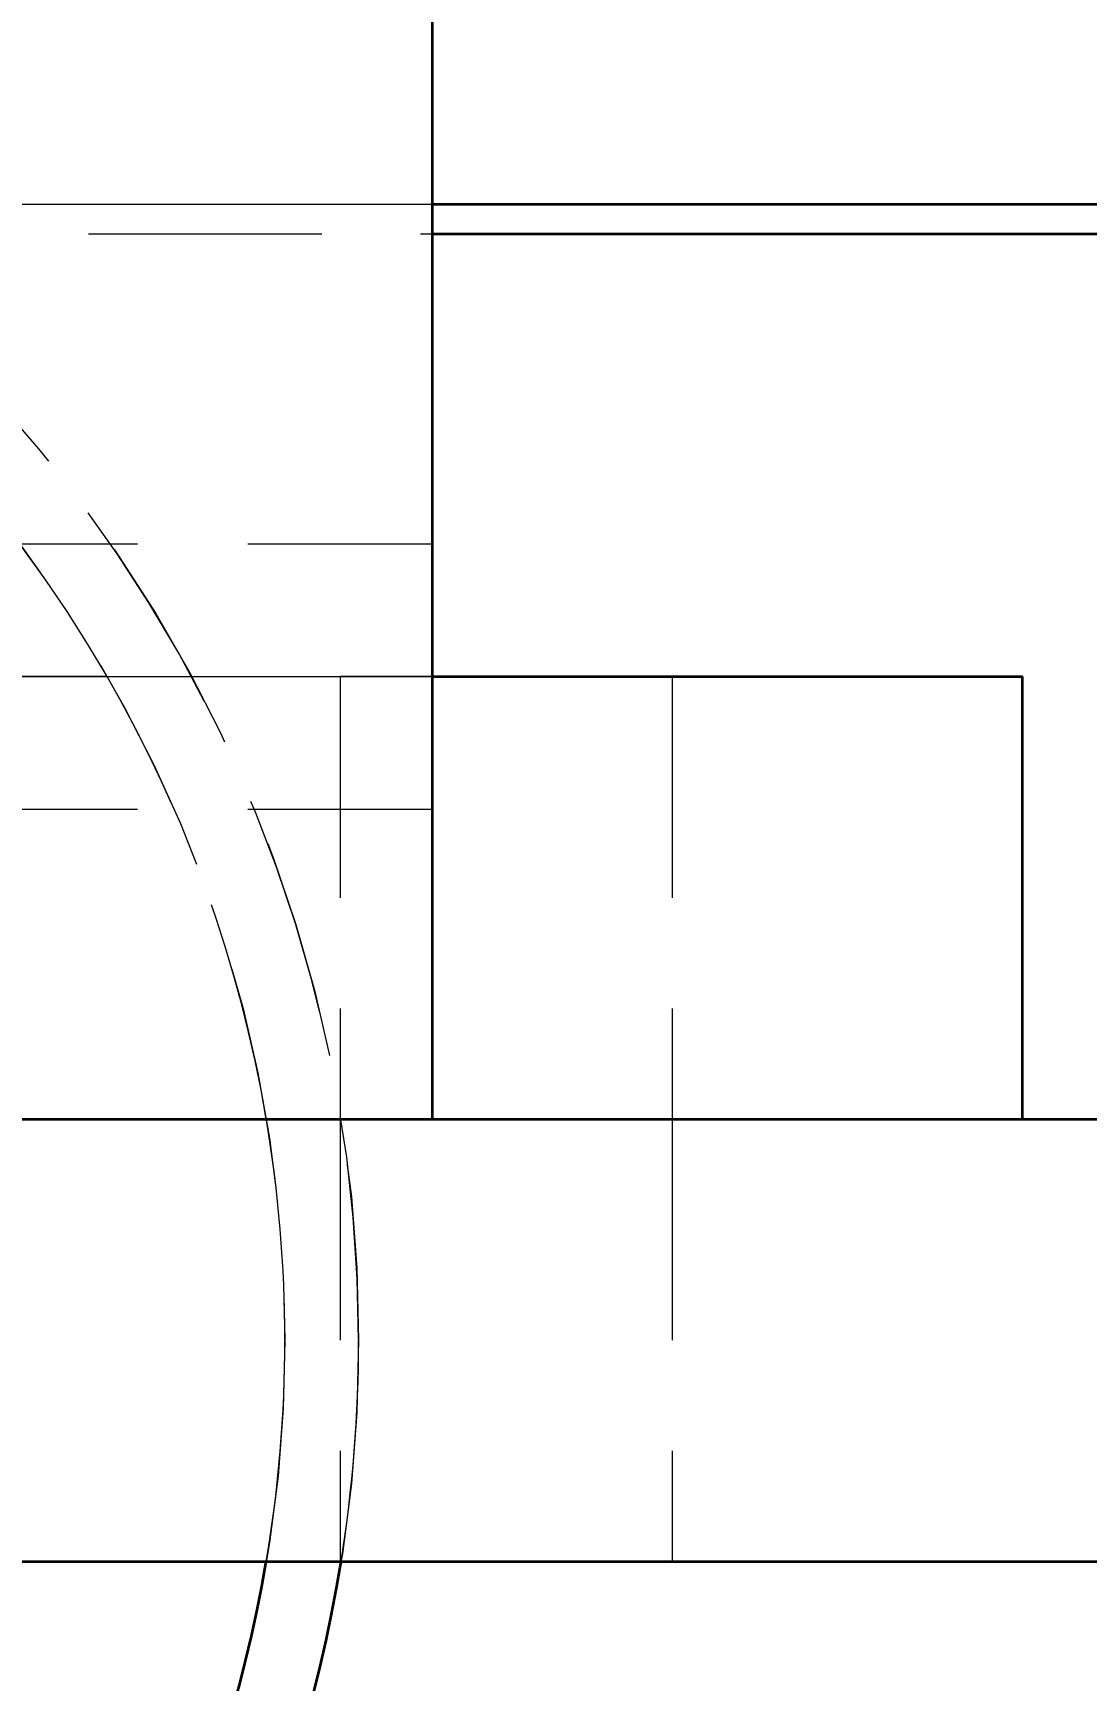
# Model space of a CAD drawing. Header units: millimetres. Extents: x 2054 to 12135, y -1469 to 564.
# Drawn here: x 9400.33 to 9414.61, y 168.54 to 190.87 of the extents above; entities that cross this region are included whole.
import ezdxf

# ---------------------------------------------------------------- set-up
doc = ezdxf.new("R2010")
doc.units = ezdxf.units.MM
doc.linetypes.add('HIDDEN_ISO', pattern=[4.5, 3, -1.5])
for name, color, linetype, lineweight in [('2D-HIDDEN', 8, 'HIDDEN_ISO', 18), ('2D-VISIBLE', 7, 'Continuous', 35), ('DIMENSIONS', 4, 'Continuous', 18)]:
    doc.layers.add(name, color=color, linetype=linetype, lineweight=lineweight)
doc.styles.add('ISO', font='isocpeur.ttf')
doc.styles.add('OpenSansCondensed-Light', font='OpenSansCondensed-Light.ttf')
doc.dimstyles.new('EZDXF', dxfattribs={"dimtxt": 0.25, "dimasz": 0.175, "dimexe": 0.375, "dimexo": 0.125, "dimgap": 0.1, "dimtad": 1, "dimlfac": 100, "dimzin": 12, "dimdsep": 46, "dimtxsty": 'OpenSansCondensed-Light', "dimblk": 'ARCHTICK', "dimcen": 2.5, "dimazin": 3, "dimtfac": 0.5, "dimtmove": 2, "dimatfit": 3})

# ---------------------------------------------------------------- blocks, each defined once
blk = doc.blocks.new('_CLOSEDFILLED')
at = {"color": 0, "linetype": 'BYBLOCK'}
blk.add_solid([(-1, 0.1644), (0, 0), (-1, -0.1644)], dxfattribs=at)
blk = doc.blocks.new('*D20')
at = {"color": 4}
for p, q in [((9385.75, 171.15), (9385.75, 106.15)), ((9507.75, 171.15), (9507.75, 106.15)), ((9391.75, 109.15), (9501.75, 109.15))]:
    blk.add_line(p, q, dxfattribs=at)
at = {"layer": 'Defpoints'}
for p in [(9385.75, 173.15), (9507.75, 173.15), (9385.75, 109.15)]:
    blk.add_point(p, dxfattribs=at)
at = {"layer": 'DIMENSIONS', "color": 4, "xscale": 6, "yscale": 6, "rotation": 180}
blk.add_blockref('_CLOSEDFILLED', (9385.75, 109.15), dxfattribs=at)
at = {"layer": 'DIMENSIONS', "color": 4, "xscale": 6, "yscale": 6}
blk.add_blockref('_CLOSEDFILLED', (9507.75, 109.15), dxfattribs=at)
at = {"layer": 'DIMENSIONS', "color": 7, "insert": (9446.75, 114.65), "char_height": 7, "attachment_point": 5, "style": 'ISO'}
blk.add_mtext('122', dxfattribs=at)

msp = doc.modelspace()

# ---------------------------------------------------------------- linework, layer by layer
at = {"layer": '2D-HIDDEN'}
for p, q in [((9405.75, 176.15), (9405.75, 198.85)), ((9405.75, 176.15), (9405.75, 198.85)), ((9405.75, 176.15), (9405.75, 198.85)), ((9435.15, 188.55), (9369.35, 188.55)), ((9405.75, 188.55), (9374.622, 188.55)), ((9369.75, 188.15), (9434.75, 188.15)), ((9374.088, 188.15), (9405.75, 188.15)), ((9389.75, 183.95), (9405.75, 183.95)), ((9389.75, 183.95), (9405.75, 183.95)), ((9389.75, 183.95), (9405.75, 183.95)), ((9389.75, 183.95), (9405.75, 183.95)), ((9389.75, 183.95), (9405.75, 183.95)), ((9389.75, 183.95), (9405.75, 183.95)), ((9389.75, 183.95), (9405.75, 183.95)), ((9389.75, 183.95), (9405.75, 183.95)), ((9405.75, 183.95), (9405.75, 180.35)), ((9405.75, 183.95), (9405.75, 180.35)), ((9405.75, 183.95), (9405.75, 180.35)), ((9405.75, 183.95), (9405.75, 180.35)), ((9405.75, 183.95), (9405.75, 180.35)), ((9405.75, 183.95), (9405.75, 180.35)), ((9405.75, 183.95), (9405.75, 180.35)), ((9405.75, 183.95), (9405.75, 180.35)), ((9389.75, 182.15), (9405.75, 182.15)), ((9401.338, 182.15), (9396.73, 182.15)), ((9401.338, 182.15), (9413.75, 182.15)), ((9404.5, 182.15), (9404.5, 176.15)), ((9409, 182.15), (9409, 176.15)), ((9413.75, 176.15), (9413.75, 182.15)), ((9389.75, 180.35), (9405.75, 180.35)), ((9389.75, 180.35), (9405.75, 180.35)), ((9389.75, 180.35), (9405.75, 180.35)), ((9389.75, 180.35), (9405.75, 180.35)), ((9389.75, 180.35), (9405.75, 180.35)), ((9389.75, 180.35), (9405.75, 180.35)), ((9389.75, 180.35), (9405.75, 180.35)), ((9389.75, 180.35), (9405.75, 180.35)), ((9385.75, 176.15), (9632.75, 176.15)), ((9385.75, 176.15), (9413.75, 176.15)), ((9403.498, 176.15), (9388.396, 176.15)), ((9389.75, 176.15), (9405.75, 176.15)), ((9389.75, 176.15), (9405.75, 176.15)), ((9389.75, 176.15), (9405.75, 176.15)), ((9389.75, 176.15), (9405.75, 176.15)), ((9403.498, 176.15), (9413.75, 176.15)), ((9404.5, 176.15), (9404.5, 170.15)), ((9404.5, 176.15), (9404.5, 170.15)), ((9409, 176.15), (9409, 170.15)), ((9409, 176.15), (9409, 170.15)), ((9385.75, 170.15), (9632.75, 170.15))]:
    msp.add_line(p, q, dxfattribs=at)
for points in [[(9406.75, 182.15), (9406.68, 182.15), (9406.609, 182.15), (9406.539, 182.15), (9406.469, 182.15), (9406.398, 182.15), (9406.328, 182.15), (9406.258, 182.15), (9406.188, 182.15), (9406.117, 182.15), (9406.047, 182.15), (9405.977, 182.15), (9405.906, 182.15), (9405.836, 182.15), (9405.766, 182.15), (9405.695, 182.15), (9405.625, 182.15), (9405.555, 182.15), (9405.484, 182.15), (9405.414, 182.15), (9405.344, 182.15), (9405.273, 182.15), (9405.203, 182.15), (9405.133, 182.15), (9405.062, 182.15), (9404.992, 182.15), (9404.922, 182.15), (9404.852, 182.15), (9404.781, 182.15), (9404.711, 182.15), (9404.641, 182.15), (9404.57, 182.15), (9404.5, 182.15)], [(9404.5, 182.15), (9404.641, 182.15), (9404.781, 182.15), (9404.922, 182.15), (9405.062, 182.15), (9405.203, 182.15), (9405.344, 182.15), (9405.484, 182.15), (9405.625, 182.15), (9405.766, 182.15), (9405.906, 182.15), (9406.047, 182.15), (9406.188, 182.15), (9406.328, 182.15), (9406.469, 182.15), (9406.609, 182.15), (9406.75, 182.15), (9406.891, 182.15), (9407.031, 182.15), (9407.172, 182.15), (9407.312, 182.15), (9407.453, 182.15), (9407.594, 182.15), (9407.734, 182.15), (9407.875, 182.15), (9408.016, 182.15), (9408.156, 182.15), (9408.297, 182.15), (9408.438, 182.15), (9408.578, 182.15), (9408.719, 182.15), (9408.859, 182.15), (9409, 182.15)], [(9409, 182.15), (9408.93, 182.15), (9408.859, 182.15), (9408.789, 182.15), (9408.719, 182.15), (9408.648, 182.15), (9408.578, 182.15), (9408.508, 182.15), (9408.438, 182.15), (9408.367, 182.15), (9408.297, 182.15), (9408.227, 182.15), (9408.156, 182.15), (9408.086, 182.15), (9408.016, 182.15), (9407.945, 182.15), (9407.875, 182.15), (9407.805, 182.15), (9407.734, 182.15), (9407.664, 182.15), (9407.594, 182.15), (9407.523, 182.15), (9407.453, 182.15), (9407.383, 182.15), (9407.312, 182.15), (9407.242, 182.15), (9407.172, 182.15), (9407.102, 182.15), (9407.031, 182.15), (9406.961, 182.15), (9406.891, 182.15), (9406.82, 182.15), (9406.75, 182.15)], [(9406.75, 176.15), (9406.68, 176.15), (9406.609, 176.15), (9406.539, 176.15), (9406.469, 176.15), (9406.398, 176.15), (9406.328, 176.15), (9406.258, 176.15), (9406.188, 176.15), (9406.117, 176.15), (9406.047, 176.15), (9405.977, 176.15), (9405.906, 176.15), (9405.836, 176.15), (9405.766, 176.15), (9405.695, 176.15), (9405.625, 176.15), (9405.555, 176.15), (9405.484, 176.15), (9405.414, 176.15), (9405.344, 176.15), (9405.273, 176.15), (9405.203, 176.15), (9405.133, 176.15), (9405.062, 176.15), (9404.992, 176.15), (9404.922, 176.15), (9404.852, 176.15), (9404.781, 176.15), (9404.711, 176.15), (9404.641, 176.15), (9404.57, 176.15), (9404.5, 176.15)], [(9404.5, 176.15), (9404.641, 176.15), (9404.781, 176.15), (9404.922, 176.15), (9405.062, 176.15), (9405.203, 176.15), (9405.344, 176.15), (9405.484, 176.15), (9405.625, 176.15), (9405.766, 176.15), (9405.906, 176.15), (9406.047, 176.15), (9406.188, 176.15), (9406.328, 176.15), (9406.469, 176.15), (9406.609, 176.15), (9406.75, 176.15), (9406.891, 176.15), (9407.031, 176.15), (9407.172, 176.15), (9407.312, 176.15), (9407.453, 176.15), (9407.594, 176.15), (9407.734, 176.15), (9407.875, 176.15), (9408.016, 176.15), (9408.156, 176.15), (9408.297, 176.15), (9408.438, 176.15), (9408.578, 176.15), (9408.719, 176.15), (9408.859, 176.15), (9409, 176.15)], [(9406.75, 176.15), (9406.68, 176.15), (9406.609, 176.15), (9406.539, 176.15), (9406.469, 176.15), (9406.398, 176.15), (9406.328, 176.15), (9406.258, 176.15), (9406.188, 176.15), (9406.117, 176.15), (9406.047, 176.15), (9405.977, 176.15), (9405.906, 176.15), (9405.836, 176.15), (9405.766, 176.15), (9405.695, 176.15), (9405.625, 176.15), (9405.555, 176.15), (9405.484, 176.15), (9405.414, 176.15), (9405.344, 176.15), (9405.273, 176.15), (9405.203, 176.15), (9405.133, 176.15), (9405.062, 176.15), (9404.992, 176.15), (9404.922, 176.15), (9404.852, 176.15), (9404.781, 176.15), (9404.711, 176.15), (9404.641, 176.15), (9404.57, 176.15), (9404.5, 176.15)], [(9404.5, 176.15), (9404.641, 176.15), (9404.781, 176.15), (9404.922, 176.15), (9405.062, 176.15), (9405.203, 176.15), (9405.344, 176.15), (9405.484, 176.15), (9405.625, 176.15), (9405.766, 176.15), (9405.906, 176.15), (9406.047, 176.15), (9406.188, 176.15), (9406.328, 176.15), (9406.469, 176.15), (9406.609, 176.15), (9406.75, 176.15), (9406.891, 176.15), (9407.031, 176.15), (9407.172, 176.15), (9407.312, 176.15), (9407.453, 176.15), (9407.594, 176.15), (9407.734, 176.15), (9407.875, 176.15), (9408.016, 176.15), (9408.156, 176.15), (9408.297, 176.15), (9408.438, 176.15), (9408.578, 176.15), (9408.719, 176.15), (9408.859, 176.15), (9409, 176.15)], [(9406.75, 176.15), (9406.68, 176.15), (9406.609, 176.15), (9406.539, 176.15), (9406.469, 176.15), (9406.398, 176.15), (9406.328, 176.15), (9406.258, 176.15), (9406.188, 176.15), (9406.117, 176.15), (9406.047, 176.15), (9405.977, 176.15), (9405.906, 176.15), (9405.836, 176.15), (9405.766, 176.15), (9405.695, 176.15), (9405.625, 176.15), (9405.555, 176.15), (9405.484, 176.15), (9405.414, 176.15), (9405.344, 176.15), (9405.273, 176.15), (9405.203, 176.15), (9405.133, 176.15), (9405.062, 176.15), (9404.992, 176.15), (9404.922, 176.15), (9404.852, 176.15), (9404.781, 176.15), (9404.711, 176.15), (9404.641, 176.15), (9404.57, 176.15), (9404.5, 176.15)], [(9404.5, 176.15), (9404.641, 176.15), (9404.781, 176.15), (9404.922, 176.15), (9405.062, 176.15), (9405.203, 176.15), (9405.344, 176.15), (9405.484, 176.15), (9405.625, 176.15), (9405.766, 176.15), (9405.906, 176.15), (9406.047, 176.15), (9406.188, 176.15), (9406.328, 176.15), (9406.469, 176.15), (9406.609, 176.15), (9406.75, 176.15), (9406.891, 176.15), (9407.031, 176.15), (9407.172, 176.15), (9407.312, 176.15), (9407.453, 176.15), (9407.594, 176.15), (9407.734, 176.15), (9407.875, 176.15), (9408.016, 176.15), (9408.156, 176.15), (9408.297, 176.15), (9408.438, 176.15), (9408.578, 176.15), (9408.719, 176.15), (9408.859, 176.15), (9409, 176.15)], [(9409, 176.15), (9408.93, 176.15), (9408.859, 176.15), (9408.789, 176.15), (9408.719, 176.15), (9408.648, 176.15), (9408.578, 176.15), (9408.508, 176.15), (9408.438, 176.15), (9408.367, 176.15), (9408.297, 176.15), (9408.227, 176.15), (9408.156, 176.15), (9408.086, 176.15), (9408.016, 176.15), (9407.945, 176.15), (9407.875, 176.15), (9407.805, 176.15), (9407.734, 176.15), (9407.664, 176.15), (9407.594, 176.15), (9407.523, 176.15), (9407.453, 176.15), (9407.383, 176.15), (9407.312, 176.15), (9407.242, 176.15), (9407.172, 176.15), (9407.102, 176.15), (9407.031, 176.15), (9406.961, 176.15), (9406.891, 176.15), (9406.82, 176.15), (9406.75, 176.15)], [(9409, 176.15), (9408.93, 176.15), (9408.859, 176.15), (9408.789, 176.15), (9408.719, 176.15), (9408.648, 176.15), (9408.578, 176.15), (9408.508, 176.15), (9408.438, 176.15), (9408.367, 176.15), (9408.297, 176.15), (9408.227, 176.15), (9408.156, 176.15), (9408.086, 176.15), (9408.016, 176.15), (9407.945, 176.15), (9407.875, 176.15), (9407.805, 176.15), (9407.734, 176.15), (9407.664, 176.15), (9407.594, 176.15), (9407.523, 176.15), (9407.453, 176.15), (9407.383, 176.15), (9407.312, 176.15), (9407.242, 176.15), (9407.172, 176.15), (9407.102, 176.15), (9407.031, 176.15), (9406.961, 176.15), (9406.891, 176.15), (9406.82, 176.15), (9406.75, 176.15)], [(9409, 176.15), (9408.93, 176.15), (9408.859, 176.15), (9408.789, 176.15), (9408.719, 176.15), (9408.648, 176.15), (9408.578, 176.15), (9408.508, 176.15), (9408.438, 176.15), (9408.367, 176.15), (9408.297, 176.15), (9408.227, 176.15), (9408.156, 176.15), (9408.086, 176.15), (9408.016, 176.15), (9407.945, 176.15), (9407.875, 176.15), (9407.805, 176.15), (9407.734, 176.15), (9407.664, 176.15), (9407.594, 176.15), (9407.523, 176.15), (9407.453, 176.15), (9407.383, 176.15), (9407.312, 176.15), (9407.242, 176.15), (9407.172, 176.15), (9407.102, 176.15), (9407.031, 176.15), (9406.961, 176.15), (9406.891, 176.15), (9406.82, 176.15), (9406.75, 176.15)], [(9406.75, 170.15), (9406.68, 170.15), (9406.609, 170.15), (9406.539, 170.15), (9406.469, 170.15), (9406.398, 170.15), (9406.328, 170.15), (9406.258, 170.15), (9406.188, 170.15), (9406.117, 170.15), (9406.047, 170.15), (9405.977, 170.15), (9405.906, 170.15), (9405.836, 170.15), (9405.766, 170.15), (9405.695, 170.15), (9405.625, 170.15), (9405.555, 170.15), (9405.484, 170.15), (9405.414, 170.15), (9405.344, 170.15), (9405.273, 170.15), (9405.203, 170.15), (9405.133, 170.15), (9405.062, 170.15), (9404.992, 170.15), (9404.922, 170.15), (9404.852, 170.15), (9404.781, 170.15), (9404.711, 170.15), (9404.641, 170.15), (9404.57, 170.15), (9404.5, 170.15)], [(9404.5, 170.15), (9404.641, 170.15), (9404.781, 170.15), (9404.922, 170.15), (9405.062, 170.15), (9405.203, 170.15), (9405.344, 170.15), (9405.484, 170.15), (9405.625, 170.15), (9405.766, 170.15), (9405.906, 170.15), (9406.047, 170.15), (9406.188, 170.15), (9406.328, 170.15), (9406.469, 170.15), (9406.609, 170.15), (9406.75, 170.15), (9406.891, 170.15), (9407.031, 170.15), (9407.172, 170.15), (9407.312, 170.15), (9407.453, 170.15), (9407.594, 170.15), (9407.734, 170.15), (9407.875, 170.15), (9408.016, 170.15), (9408.156, 170.15), (9408.297, 170.15), (9408.438, 170.15), (9408.578, 170.15), (9408.719, 170.15), (9408.859, 170.15), (9409, 170.15)], [(9406.75, 170.15), (9406.68, 170.15), (9406.609, 170.15), (9406.539, 170.15), (9406.469, 170.15), (9406.398, 170.15), (9406.328, 170.15), (9406.258, 170.15), (9406.188, 170.15), (9406.117, 170.15), (9406.047, 170.15), (9405.977, 170.15), (9405.906, 170.15), (9405.836, 170.15), (9405.766, 170.15), (9405.695, 170.15), (9405.625, 170.15), (9405.555, 170.15), (9405.484, 170.15), (9405.414, 170.15), (9405.344, 170.15), (9405.273, 170.15), (9405.203, 170.15), (9405.133, 170.15), (9405.062, 170.15), (9404.992, 170.15), (9404.922, 170.15), (9404.852, 170.15), (9404.781, 170.15), (9404.711, 170.15), (9404.641, 170.15), (9404.57, 170.15), (9404.5, 170.15)], [(9404.5, 170.15), (9404.641, 170.15), (9404.781, 170.15), (9404.922, 170.15), (9405.062, 170.15), (9405.203, 170.15), (9405.344, 170.15), (9405.484, 170.15), (9405.625, 170.15), (9405.766, 170.15), (9405.906, 170.15), (9406.047, 170.15), (9406.188, 170.15), (9406.328, 170.15), (9406.469, 170.15), (9406.609, 170.15), (9406.75, 170.15), (9406.891, 170.15), (9407.031, 170.15), (9407.172, 170.15), (9407.312, 170.15), (9407.453, 170.15), (9407.594, 170.15), (9407.734, 170.15), (9407.875, 170.15), (9408.016, 170.15), (9408.156, 170.15), (9408.297, 170.15), (9408.438, 170.15), (9408.578, 170.15), (9408.719, 170.15), (9408.859, 170.15), (9409, 170.15)], [(9409, 170.15), (9408.93, 170.15), (9408.859, 170.15), (9408.789, 170.15), (9408.719, 170.15), (9408.648, 170.15), (9408.578, 170.15), (9408.508, 170.15), (9408.438, 170.15), (9408.367, 170.15), (9408.297, 170.15), (9408.227, 170.15), (9408.156, 170.15), (9408.086, 170.15), (9408.016, 170.15), (9407.945, 170.15), (9407.875, 170.15), (9407.805, 170.15), (9407.734, 170.15), (9407.664, 170.15), (9407.594, 170.15), (9407.523, 170.15), (9407.453, 170.15), (9407.383, 170.15), (9407.312, 170.15), (9407.242, 170.15), (9407.172, 170.15), (9407.102, 170.15), (9407.031, 170.15), (9406.961, 170.15), (9406.891, 170.15), (9406.82, 170.15), (9406.75, 170.15)], [(9409, 170.15), (9408.93, 170.15), (9408.859, 170.15), (9408.789, 170.15), (9408.719, 170.15), (9408.648, 170.15), (9408.578, 170.15), (9408.508, 170.15), (9408.438, 170.15), (9408.367, 170.15), (9408.297, 170.15), (9408.227, 170.15), (9408.156, 170.15), (9408.086, 170.15), (9408.016, 170.15), (9407.945, 170.15), (9407.875, 170.15), (9407.805, 170.15), (9407.734, 170.15), (9407.664, 170.15), (9407.594, 170.15), (9407.523, 170.15), (9407.453, 170.15), (9407.383, 170.15), (9407.312, 170.15), (9407.242, 170.15), (9407.172, 170.15), (9407.102, 170.15), (9407.031, 170.15), (9406.961, 170.15), (9406.891, 170.15), (9406.82, 170.15), (9406.75, 170.15)]]:
    msp.add_lwpolyline(points, dxfattribs=at)
for radius in [19, 18]:
    msp.add_circle((9385.75, 173.15), radius, dxfattribs=at)
for radius, start, end in [(19, 0, 77.8468), (18, 30, 56.251), (18, 9.5941, 30), (18, 0, 9.5941), (18, 350.4059, 0), (19, 350.9153, 0)]:
    msp.add_arc((9385.75, 173.15), radius, start, end, dxfattribs=at)
at = {"layer": '2D-VISIBLE'}
for p, q in [((9405.75, 176.15), (9405.75, 198.85)), ((9435.15, 188.55), (9405.75, 188.55)), ((9405.75, 188.15), (9434.75, 188.15)), ((9405.75, 182.15), (9413.75, 182.15)), ((9413.75, 176.15), (9413.75, 182.15)), ((9385.75, 176.15), (9632.75, 176.15)), ((9385.75, 170.15), (9632.75, 170.15))]:
    msp.add_line(p, q, dxfattribs=at)
for radius, start, end in [(19, 77.8468, 350.9153), (18, 77.1604, 350.4059)]:
    msp.add_arc((9385.75, 173.15), radius, start, end, dxfattribs=at)

# ---------------------------------------------------------------- dimensions: what is measured, and where the dimension line sits
at = {"layer": 'DIMENSIONS'}
dim = msp.add_linear_dim(base=(9385.75, 109.15), p1=(9385.75, 173.15), p2=(9507.75, 173.15), dimstyle='EZDXF', override={"dimscale": 2, "dimtxt": 3.5, "dimasz": 3, "dimexe": 1.5, "dimexo": 1, "dimgap": 1, "dimtad": 1, "dimtih": 0, "dimtoh": 0, "dimdec": 0, "dimlfac": 1, "dimzin": 8, "dimdsep": 46, "dimpost": '', "dimtxsty": 'ISO', "dimtsz": 0, "dimdle": 0, "dimclrd": 4, "dimclre": 4, "dimclrt": 7}, dxfattribs=at)
dim.commit()
dim.dimension.update_dxf_attribs({"geometry": '*D20', "text_midpoint": (9446.75, 114.65)})

doc.saveas('drawing.dxf')
